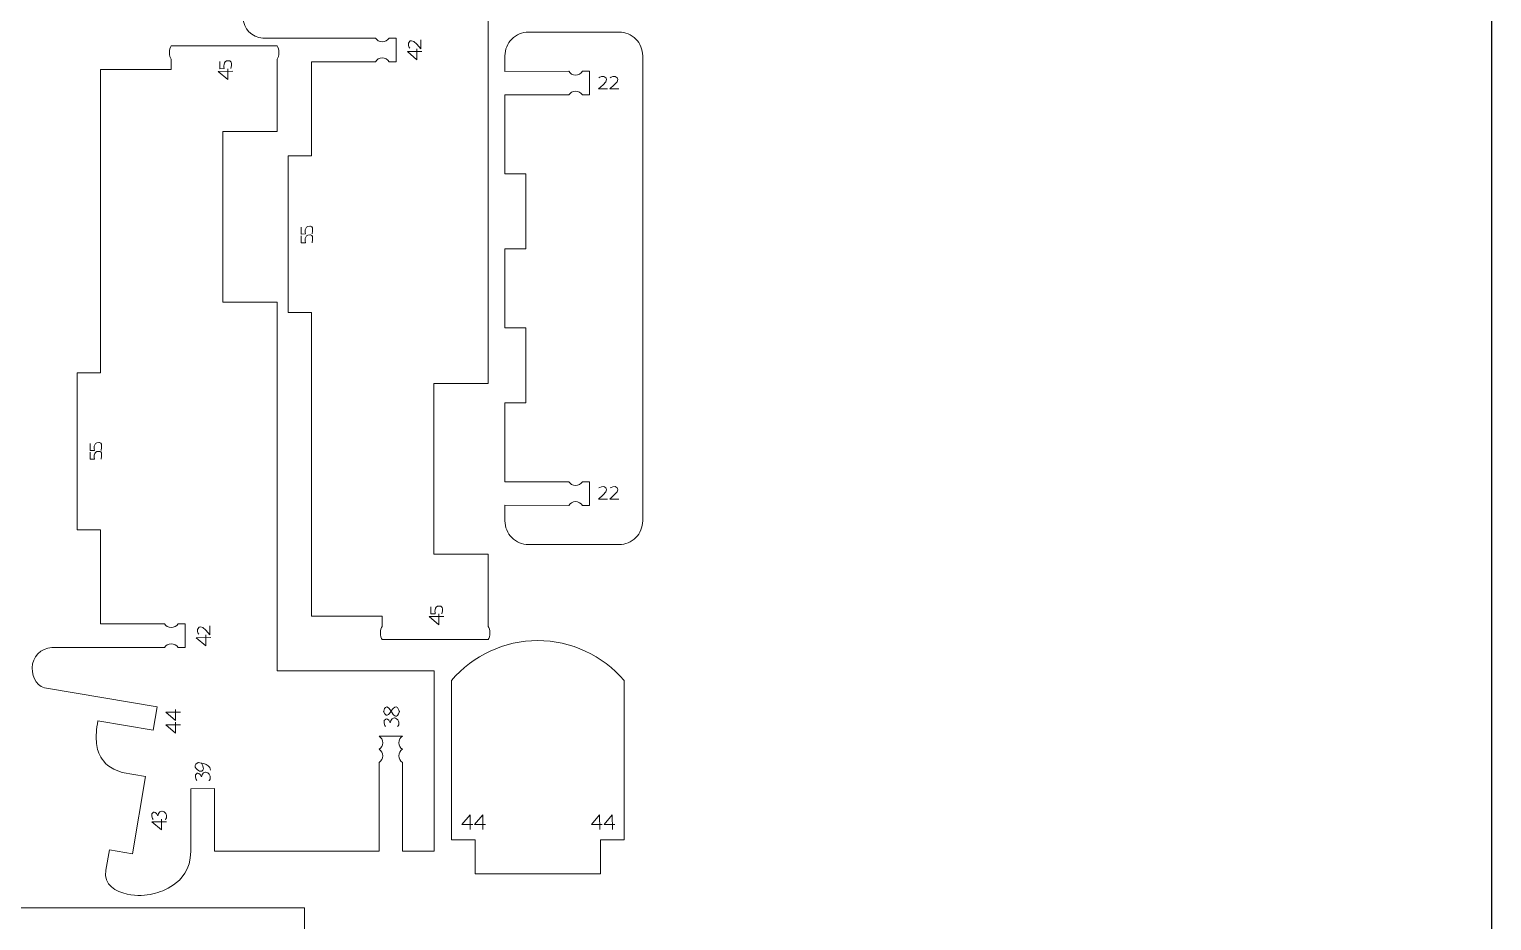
# Model space of a CAD drawing. Header units: centimetres. Extents: x -25 to 25, y -32.5 to 32.5.
# Drawn here: x 6.17 to 25, y -9.28 to 2.21 of the extents above; entities that cross this region are included whole.
import ezdxf

# ---------------------------------------------------------------- set-up
doc = ezdxf.new("R2010")
doc.units = ezdxf.units.CM
doc.header["$MEASUREMENT"] = 0
doc.layers.add('Capa 1', color=7, linetype='Continuous')

msp = doc.modelspace()

# ---------------------------------------------------------------- linework, layer by layer
at = {"layer": 'Capa 1', "color": 254}
msp.add_lwpolyline([(-25, -32.5), (25, -32.5), (25, 32.5), (-25, 32.5), (-25, -32.5)], close=True, dxfattribs=at)
at = {"layer": 'Capa 1', "color": 250, "lineweight": 9}
for points, knots in [([(10.62783, 2.09186), (10.62783, 2.09186), (9.1779, 2.09049), (9.1779, 2.09049), (9.1779, 2.09049), (9.03789, 2.09968), (8.92833, 2.21475), (8.92597, 2.35503), (8.92597, 2.35503), (8.9236, 2.49534), (8.9943, 2.6082), (9.13392, 2.62212), (9.13392, 2.62212), (9.13392, 2.62212), (10.53329, 2.85531), (10.53329, 2.85531), (10.53329, 2.85531), (10.53329, 2.85531), (10.48295, 3.15504), (10.48295, 3.15504), (10.48295, 3.15504), (10.48295, 3.15504), (9.77151, 3.03556), (9.77151, 3.03556), (9.77151, 3.03556), (9.77151, 3.03556), (9.76495, 3.07747), (9.76495, 3.07747), (9.76495, 3.07747), (9.76495, 3.07747), (9.75975, 3.11623), (9.75975, 3.11623), (9.75975, 3.11623), (9.75975, 3.11623), (9.75584, 3.15218), (9.75584, 3.15218), (9.75584, 3.15218), (9.75584, 3.15218), (9.75313, 3.18566), (9.75313, 3.18566), (9.75313, 3.18566), (9.75313, 3.18566), (9.75155, 3.21704), (9.75155, 3.21704), (9.75155, 3.21704), (9.75155, 3.21704), (9.751, 3.24663), (9.751, 3.24663), (9.751, 3.24663), (9.751, 3.24663), (9.75145, 3.27481), (9.75145, 3.27481), (9.75145, 3.27481), (9.75145, 3.27481), (9.75282, 3.30194), (9.75282, 3.30194), (9.75282, 3.30194), (9.75282, 3.30194), (9.75502, 3.32828), (9.75502, 3.32828), (9.75502, 3.32828), (9.75502, 3.32828), (9.75828, 3.35406), (9.75828, 3.35406), (9.75828, 3.35406), (9.75828, 3.35406), (9.76277, 3.37943), (9.76277, 3.37943), (9.76277, 3.37943), (9.76277, 3.37943), (9.7687, 3.40456), (9.7687, 3.40456), (9.7687, 3.40456), (9.7687, 3.40456), (9.77629, 3.42959), (9.77629, 3.42959), (9.77629, 3.42959), (9.77629, 3.42959), (9.78577, 3.45467), (9.78577, 3.45467), (9.78577, 3.45467), (9.78577, 3.45467), (9.79733, 3.47998), (9.79733, 3.47998), (9.79733, 3.47998), (9.79733, 3.47998), (9.81114, 3.50566), (9.81114, 3.50566), (9.81114, 3.50566), (9.81114, 3.50566), (9.8276, 3.53182), (9.8276, 3.53182), (9.8276, 3.53182), (9.8276, 3.53182), (9.8474, 3.55816), (9.8474, 3.55816), (9.8474, 3.55816), (9.8474, 3.55816), (9.87141, 3.58439), (9.87141, 3.58439), (9.87141, 3.58439), (9.87141, 3.58439), (9.90053, 3.61018), (9.90053, 3.61018), (9.90053, 3.61018), (9.90053, 3.61018), (9.93558, 3.63515), (9.93558, 3.63515), (9.93558, 3.63515), (9.93558, 3.63515), (9.97744, 3.65905), (9.97744, 3.65905), (9.97744, 3.65905), (9.97744, 3.65905), (10.02697, 3.68147), (10.02697, 3.68147), (10.02697, 3.68147), (10.02697, 3.68147), (10.08503, 3.70214), (10.08503, 3.70214), (10.08503, 3.70214), (10.08503, 3.70214), (10.3839, 3.75193), (10.3839, 3.75193), (10.3839, 3.75193), (10.3839, 3.75193), (10.21654, 4.74834), (10.21654, 4.74834), (10.21654, 4.74834), (10.21654, 4.74834), (9.91901, 4.69837), (9.91901, 4.69837), (9.91901, 4.69837), (9.91901, 4.69837), (9.87558, 4.95897), (9.87558, 4.95897), (9.87558, 4.95897), (9.87558, 4.95897), (9.87085, 5.02777), (9.87085, 5.02777), (9.87085, 5.02777), (9.87085, 5.02777), (9.88283, 5.08633), (9.88283, 5.08633), (9.88283, 5.08633), (9.88283, 5.08633), (9.90867, 5.13546), (9.90867, 5.13546), (9.90867, 5.13546), (9.90867, 5.13546), (9.94556, 5.17601), (9.94556, 5.17601), (9.94556, 5.17601), (9.94556, 5.17601), (9.99065, 5.20878), (9.99065, 5.20878), (9.99065, 5.20878), (9.99065, 5.20878), (10.0411, 5.2346), (10.0411, 5.2346), (10.0411, 5.2346), (10.0411, 5.2346), (10.09406, 5.25432), (10.09406, 5.25432), (10.09406, 5.25432), (10.09406, 5.25432), (10.14666, 5.26873), (10.14666, 5.26873), (10.14666, 5.26873), (10.14666, 5.26873), (10.19664, 5.27861), (10.19664, 5.27861), (10.19664, 5.27861), (10.19664, 5.27861), (10.24364, 5.28454), (10.24364, 5.28454), (10.24364, 5.28454), (10.24364, 5.28454), (10.28799, 5.28698), (10.28799, 5.28698), (10.28799, 5.28698), (10.28799, 5.28698), (10.32988, 5.28646), (10.32988, 5.28646), (10.32988, 5.28646), (10.32988, 5.28646), (10.36958, 5.28347), (10.36958, 5.28347), (10.36958, 5.28347), (10.36958, 5.28347), (10.40735, 5.27848), (10.40735, 5.27848), (10.40735, 5.27848), (10.40735, 5.27848), (10.44343, 5.27202), (10.44343, 5.27202), (10.44343, 5.27202), (10.44343, 5.27202), (10.47804, 5.26456), (10.47804, 5.26456), (10.47804, 5.26456), (10.47804, 5.26456), (10.51147, 5.25647), (10.51147, 5.25647), (10.51147, 5.25647), (10.51147, 5.25647), (10.54408, 5.24744), (10.54408, 5.24744), (10.54408, 5.24744), (10.54408, 5.24744), (10.5763, 5.23704), (10.5763, 5.23704), (10.5763, 5.23704), (10.5763, 5.23704), (10.6085, 5.22483), (10.6085, 5.22483), (10.6085, 5.22483), (10.6085, 5.22483), (10.64106, 5.21033), (10.64106, 5.21033), (10.64106, 5.21033), (10.64106, 5.21033), (10.67444, 5.19313), (10.67444, 5.19313), (10.67444, 5.19313), (10.67444, 5.19313), (10.70899, 5.17278), (10.70899, 5.17278), (10.70899, 5.17278), (10.70899, 5.17278), (10.7451, 5.1488), (10.7451, 5.1488), (10.7451, 5.1488), (10.7451, 5.1488), (10.78289, 5.12068), (10.78289, 5.12068), (10.78289, 5.12068), (10.78289, 5.12068), (10.82102, 5.08738), (10.82102, 5.08738), (10.82102, 5.08738), (10.82102, 5.08738), (10.85797, 5.04778), (10.85797, 5.04778), (10.85797, 5.04778), (10.85797, 5.04778), (10.89208, 5.0008), (10.89208, 5.0008), (10.89208, 5.0008), (10.89208, 5.0008), (10.92178, 4.94529), (10.92178, 4.94529), (10.92178, 4.94529), (10.92178, 4.94529), (10.94549, 4.88014), (10.94549, 4.88014), (10.94549, 4.88014), (10.94549, 4.88014), (10.96156, 4.80422), (10.96156, 4.80422), (10.96156, 4.80422), (10.96156, 4.80422), (10.96847, 4.71643), (10.96847, 4.71643), (10.96847, 4.71643), (10.96847, 4.71643), (10.96847, 3.91106), (10.96847, 3.91106), (10.96847, 3.91106), (10.96847, 3.91106), (11.27275, 3.91106), (11.27275, 3.91106), (11.27275, 3.91106), (11.27275, 3.91106), (11.27146, 4.71643), (11.27146, 4.71643), (11.27146, 4.71643), (11.27146, 4.71643), (13.39243, 4.71643), (13.39243, 4.71643), (13.39243, 4.71643), (13.39243, 4.71643), (13.39243, 3.5719), (13.39243, 3.5719)], [0, 0, 0, 0, 0.01388889, 0.01388889, 0.01388889, 0.01388889, 0.02777778, 0.02777778, 0.02777778, 0.02777778, 0.04166667, 0.04166667, 0.04166667, 0.04166667, 0.05555556, 0.05555556, 0.05555556, 0.05555556, 0.06944444, 0.06944444, 0.06944444, 0.06944444, 0.08333333, 0.08333333, 0.08333333, 0.08333333, 0.09722222, 0.09722222, 0.09722222, 0.09722222, 0.11111111, 0.11111111, 0.11111111, 0.11111111, 0.125, 0.125, 0.125, 0.125, 0.13888889, 0.13888889, 0.13888889, 0.13888889, 0.15277778, 0.15277778, 0.15277778, 0.15277778, 0.16666667, 0.16666667, 0.16666667, 0.16666667, 0.18055556, 0.18055556, 0.18055556, 0.18055556, 0.19444444, 0.19444444, 0.19444444, 0.19444444, 0.20833333, 0.20833333, 0.20833333, 0.20833333, 0.22222222, 0.22222222, 0.22222222, 0.22222222, 0.23611111, 0.23611111, 0.23611111, 0.23611111, 0.25, 0.25, 0.25, 0.25, 0.26388889, 0.26388889, 0.26388889, 0.26388889, 0.27777778, 0.27777778, 0.27777778, 0.27777778, 0.29166667, 0.29166667, 0.29166667, 0.29166667, 0.30555556, 0.30555556, 0.30555556, 0.30555556, 0.31944444, 0.31944444, 0.31944444, 0.31944444, 0.33333333, 0.33333333, 0.33333333, 0.33333333, 0.34722222, 0.34722222, 0.34722222, 0.34722222, 0.36111111, 0.36111111, 0.36111111, 0.36111111, 0.375, 0.375, 0.375, 0.375, 0.38888889, 0.38888889, 0.38888889, 0.38888889, 0.40277778, 0.40277778, 0.40277778, 0.40277778, 0.41666667, 0.41666667, 0.41666667, 0.41666667, 0.43055556, 0.43055556, 0.43055556, 0.43055556, 0.44444444, 0.44444444, 0.44444444, 0.44444444, 0.45833333, 0.45833333, 0.45833333, 0.45833333, 0.47222222, 0.47222222, 0.47222222, 0.47222222, 0.48611111, 0.48611111, 0.48611111, 0.48611111, 0.5, 0.5, 0.5, 0.5, 0.51388889, 0.51388889, 0.51388889, 0.51388889, 0.52777778, 0.52777778, 0.52777778, 0.52777778, 0.54166667, 0.54166667, 0.54166667, 0.54166667, 0.55555556, 0.55555556, 0.55555556, 0.55555556, 0.56944444, 0.56944444, 0.56944444, 0.56944444, 0.58333333, 0.58333333, 0.58333333, 0.58333333, 0.59722222, 0.59722222, 0.59722222, 0.59722222, 0.61111111, 0.61111111, 0.61111111, 0.61111111, 0.625, 0.625, 0.625, 0.625, 0.63888889, 0.63888889, 0.63888889, 0.63888889, 0.65277778, 0.65277778, 0.65277778, 0.65277778, 0.66666667, 0.66666667, 0.66666667, 0.66666667, 0.68055556, 0.68055556, 0.68055556, 0.68055556, 0.69444444, 0.69444444, 0.69444444, 0.69444444, 0.70833333, 0.70833333, 0.70833333, 0.70833333, 0.72222222, 0.72222222, 0.72222222, 0.72222222, 0.73611111, 0.73611111, 0.73611111, 0.73611111, 0.75, 0.75, 0.75, 0.75, 0.76388889, 0.76388889, 0.76388889, 0.76388889, 0.77777778, 0.77777778, 0.77777778, 0.77777778, 0.79166667, 0.79166667, 0.79166667, 0.79166667, 0.80555556, 0.80555556, 0.80555556, 0.80555556, 0.81944444, 0.81944444, 0.81944444, 0.81944444, 0.83333333, 0.83333333, 0.83333333, 0.83333333, 0.84722222, 0.84722222, 0.84722222, 0.84722222, 0.86111111, 0.86111111, 0.86111111, 0.86111111, 0.875, 0.875, 0.875, 0.875, 0.88888889, 0.88888889, 0.88888889, 0.88888889, 0.90277778, 0.90277778, 0.90277778, 0.90277778, 0.91666667, 0.91666667, 0.91666667, 0.91666667, 0.93055556, 0.93055556, 0.93055556, 0.93055556, 0.94444444, 0.94444444, 0.94444444, 0.94444444, 0.95833333, 0.95833333, 0.95833333, 0.95833333, 0.97222222, 0.97222222, 0.97222222, 0.97222222, 1, 1, 1, 1]), ([(13.69244, 3.57206), (13.69244, 3.57206), (13.69541, 4.71643), (13.69541, 4.71643), (13.69541, 4.71643), (13.69541, 4.71643), (14.0994, 4.71643), (14.0994, 4.71643), (14.0994, 4.71643), (14.0994, 4.71643), (14.0994, 2.39347), (14.0994, 2.39347), (14.0994, 2.39347), (14.0994, 2.39347), (12.07945, 2.39347), (12.07945, 2.39347), (12.07945, 2.39347), (12.07945, 2.39347), (12.07945, -2.3565), (12.07945, -2.3565), (12.07945, -2.3565), (12.07945, -2.3565), (11.37945, -2.3565), (11.37945, -2.3565), (11.37945, -2.3565), (11.37945, -2.3565), (11.37945, -4.5565), (11.37945, -4.5565), (11.37945, -4.5565), (11.37945, -4.5565), (12.07945, -4.5565), (12.07945, -4.5565), (12.07945, -4.5565), (12.07945, -4.5565), (12.07945, -5.48637), (12.07945, -5.48637)], [0, 0, 0, 0, 0.1, 0.1, 0.1, 0.1, 0.2, 0.2, 0.2, 0.2, 0.3, 0.3, 0.3, 0.3, 0.4, 0.4, 0.4, 0.4, 0.5, 0.5, 0.5, 0.5, 0.6, 0.6, 0.6, 0.6, 0.7, 0.7, 0.7, 0.7, 0.8, 0.8, 0.8, 0.8, 1, 1, 1, 1]), ([(10.80408, 2.09186), (10.78547, 2.06287), (10.75295, 2.04366), (10.71595, 2.04366), (10.71595, 2.04366), (10.67895, 2.04366), (10.64643, 2.06287), (10.62783, 2.09186)], [0, 0, 0, 0, 0.33333333, 0.33333333, 0.33333333, 0.33333333, 1, 1, 1, 1]), ([(10.80409, 2.09186), (10.80409, 2.09186), (10.89661, 2.09197), (10.89661, 2.09197), (10.89661, 2.09197), (10.89661, 2.09197), (10.89661, 1.7875), (10.89661, 1.7875), (10.89661, 1.7875), (10.89661, 1.7875), (10.80407, 1.7875), (10.80407, 1.7875)], [0, 0, 0, 0, 0.25, 0.25, 0.25, 0.25, 0.5, 0.5, 0.5, 0.5, 1, 1, 1, 1]), ([(13.11691, -3.92796), (13.11691, -3.92796), (12.29505, -3.9266), (12.29505, -3.9266), (12.29505, -3.9266), (12.29505, -3.9266), (12.29505, -4.12859), (12.29505, -4.12859), (12.29505, -4.12859), (12.2951, -4.209), (12.32714, -4.28615), (12.38399, -4.34292), (12.38399, -4.34292), (12.44082, -4.3997), (12.51763, -4.43163), (12.59804, -4.43158), (12.59804, -4.43158), (12.59804, -4.43158), (13.76582, -4.43158), (13.76582, -4.43158), (13.76582, -4.43158), (13.84623, -4.43155), (13.92335, -4.39954), (13.98016, -4.34266), (13.98016, -4.34266), (14.03696, -4.28578), (14.06886, -4.209), (14.06881, -4.12859), (14.06881, -4.12859), (14.06881, -4.12859), (14.06881, 1.86521), (14.06881, 1.86521), (14.06881, 1.86521), (14.06876, 1.94561), (14.03672, 2.02274), (13.97987, 2.07954), (13.97987, 2.07954), (13.92301, 2.13631), (13.84623, 2.16825), (13.76582, 2.16819), (13.76582, 2.16819), (13.76582, 2.16819), (12.59804, 2.16819), (12.59804, 2.16819), (12.59804, 2.16819), (12.51763, 2.16814), (12.4405, 2.1361), (12.38373, 2.07928), (12.38373, 2.07928), (12.32696, 2.0224), (12.295, 1.94561), (12.29505, 1.86521), (12.29505, 1.86521), (12.29505, 1.86521), (12.29505, 1.66321), (12.29505, 1.66321), (12.29505, 1.66321), (12.29505, 1.66321), (13.11691, 1.66395), (13.11691, 1.66395)], [0, 0, 0, 0, 0.0625, 0.0625, 0.0625, 0.0625, 0.125, 0.125, 0.125, 0.125, 0.1875, 0.1875, 0.1875, 0.1875, 0.25, 0.25, 0.25, 0.25, 0.3125, 0.3125, 0.3125, 0.3125, 0.375, 0.375, 0.375, 0.375, 0.4375, 0.4375, 0.4375, 0.4375, 0.5, 0.5, 0.5, 0.5, 0.5625, 0.5625, 0.5625, 0.5625, 0.625, 0.625, 0.625, 0.625, 0.6875, 0.6875, 0.6875, 0.6875, 0.75, 0.75, 0.75, 0.75, 0.8125, 0.8125, 0.8125, 0.8125, 0.875, 0.875, 0.875, 0.875, 1, 1, 1, 1]), ([(7.99937, 1.81999), (7.98538, 1.83795), (7.97611, 1.86934), (7.97611, 1.90506), (7.97611, 1.90506), (7.97611, 1.94077), (7.98538, 1.97216), (7.99937, 1.99012)], [0, 0, 0, 0, 0.33333333, 0.33333333, 0.33333333, 0.33333333, 1, 1, 1, 1]), ([(9.36287, 1.81999), (9.37686, 1.83795), (9.38613, 1.86934), (9.38613, 1.90506), (9.38613, 1.90506), (9.38613, 1.94077), (9.37686, 1.97216), (9.36287, 1.99012)], [0, 0, 0, 0, 0.33333333, 0.33333333, 0.33333333, 0.33333333, 1, 1, 1, 1]), ([(7.99937, 1.81999), (7.99937, 1.81999), (7.99937, 1.68714), (7.99937, 1.68714), (7.99937, 1.68714), (7.99937, 1.68714), (7.09041, 1.68714), (7.09041, 1.68714), (7.09041, 1.68714), (7.09041, 1.68714), (7.09041, -2.22188), (7.09041, -2.22188), (7.09041, -2.22188), (7.09041, -2.22188), (6.7874, -2.22188), (6.7874, -2.22188), (6.7874, -2.22188), (6.7874, -2.22188), (6.7874, -4.24182), (6.7874, -4.24182), (6.7874, -4.24182), (6.7874, -4.24182), (7.09041, -4.24182), (7.09041, -4.24182), (7.09041, -4.24182), (7.09041, -4.24182), (7.09041, -5.45388), (7.09041, -5.45388), (7.09041, -5.45388), (7.09041, -5.45388), (7.91125, -5.45388), (7.91125, -5.45388)], [0, 0, 0, 0, 0.11111111, 0.11111111, 0.11111111, 0.11111111, 0.22222222, 0.22222222, 0.22222222, 0.22222222, 0.33333333, 0.33333333, 0.33333333, 0.33333333, 0.44444444, 0.44444444, 0.44444444, 0.44444444, 0.55555556, 0.55555556, 0.55555556, 0.55555556, 0.66666667, 0.66666667, 0.66666667, 0.66666667, 0.77777778, 0.77777778, 0.77777778, 0.77777778, 1, 1, 1, 1]), ([(10.97586, -7.23844), (10.97586, -7.23844), (10.97883, -8.38281), (10.97883, -8.38281), (10.97883, -8.38281), (10.97883, -8.38281), (11.38282, -8.38281), (11.38282, -8.38281), (11.38282, -8.38281), (11.38282, -8.38281), (11.38282, -6.05985), (11.38282, -6.05985), (11.38282, -6.05985), (11.38282, -6.05985), (9.36287, -6.05985), (9.36287, -6.05985), (9.36287, -6.05985), (9.36287, -6.05985), (9.36287, -1.30988), (9.36287, -1.30988), (9.36287, -1.30988), (9.36287, -1.30988), (8.66287, -1.30988), (8.66287, -1.30988), (8.66287, -1.30988), (8.66287, -1.30988), (8.66287, 0.89012), (8.66287, 0.89012), (8.66287, 0.89012), (8.66287, 0.89012), (9.36287, 0.89012), (9.36287, 0.89012), (9.36287, 0.89012), (9.36287, 0.89012), (9.36287, 1.81999), (9.36287, 1.81999)], [0, 0, 0, 0, 0.1, 0.1, 0.1, 0.1, 0.2, 0.2, 0.2, 0.2, 0.3, 0.3, 0.3, 0.3, 0.4, 0.4, 0.4, 0.4, 0.5, 0.5, 0.5, 0.5, 0.6, 0.6, 0.6, 0.6, 0.7, 0.7, 0.7, 0.7, 0.8, 0.8, 0.8, 0.8, 1, 1, 1, 1]), ([(10.71595, -5.48637), (10.71595, -5.48637), (10.71595, -5.35352), (10.71595, -5.35352), (10.71595, -5.35352), (10.71595, -5.35352), (9.80699, -5.35352), (9.80699, -5.35352), (9.80699, -5.35352), (9.80699, -5.35352), (9.80699, -1.4445), (9.80699, -1.4445), (9.80699, -1.4445), (9.80699, -1.4445), (9.50398, -1.4445), (9.50398, -1.4445), (9.50398, -1.4445), (9.50398, -1.4445), (9.50398, 0.57544), (9.50398, 0.57544), (9.50398, 0.57544), (9.50398, 0.57544), (9.80699, 0.57544), (9.80699, 0.57544), (9.80699, 0.57544), (9.80699, 0.57544), (9.80699, 1.7875), (9.80699, 1.7875), (9.80699, 1.7875), (9.80699, 1.7875), (10.62783, 1.7875), (10.62783, 1.7875)], [0, 0, 0, 0, 0.11111111, 0.11111111, 0.11111111, 0.11111111, 0.22222222, 0.22222222, 0.22222222, 0.22222222, 0.33333333, 0.33333333, 0.33333333, 0.33333333, 0.44444444, 0.44444444, 0.44444444, 0.44444444, 0.55555556, 0.55555556, 0.55555556, 0.55555556, 0.66666667, 0.66666667, 0.66666667, 0.66666667, 0.77777778, 0.77777778, 0.77777778, 0.77777778, 1, 1, 1, 1]), ([(10.80408, 1.7875), (10.78547, 1.81649), (10.75295, 1.8357), (10.71595, 1.8357), (10.71595, 1.8357), (10.67895, 1.8357), (10.64643, 1.81649), (10.62783, 1.7875)], [0, 0, 0, 0, 0.33333333, 0.33333333, 0.33333333, 0.33333333, 1, 1, 1, 1]), ([(13.29317, 1.66395), (13.27456, 1.63496), (13.24204, 1.61575), (13.20504, 1.61575), (13.20504, 1.61575), (13.16804, 1.61575), (13.13552, 1.63496), (13.11692, 1.66395)], [0, 0, 0, 0, 0.33333333, 0.33333333, 0.33333333, 0.33333333, 1, 1, 1, 1]), ([(13.29318, 1.35959), (13.29318, 1.35959), (13.3857, 1.35948), (13.3857, 1.35948), (13.3857, 1.35948), (13.3857, 1.35948), (13.3857, 1.66395), (13.3857, 1.66395), (13.3857, 1.66395), (13.3857, 1.66395), (13.29316, 1.66395), (13.29316, 1.66395)], [0, 0, 0, 0, 0.25, 0.25, 0.25, 0.25, 0.5, 0.5, 0.5, 0.5, 1, 1, 1, 1]), ([(13.11691, 1.3596), (13.11691, 1.3596), (12.29505, 1.36023), (12.29505, 1.36023), (12.29505, 1.36023), (12.29505, 1.36023), (12.29505, 0.34522), (12.29505, 0.34522), (12.29505, 0.34522), (12.29505, 0.34522), (12.5644, 0.34522), (12.5644, 0.34522), (12.5644, 0.34522), (12.5644, 0.34522), (12.5644, -0.62424), (12.5644, -0.62424), (12.5644, -0.62424), (12.5644, -0.62424), (12.29505, -0.62424), (12.29505, -0.62424), (12.29505, -0.62424), (12.29505, -0.62424), (12.29505, -1.63922), (12.29505, -1.63922), (12.29505, -1.63922), (12.29505, -1.63922), (12.5644, -1.63922), (12.5644, -1.63922), (12.5644, -1.63922), (12.5644, -1.63922), (12.5644, -2.60863), (12.5644, -2.60863), (12.5644, -2.60863), (12.5644, -2.60863), (12.29505, -2.60863), (12.29505, -2.60863), (12.29505, -2.60863), (12.29505, -2.60863), (12.29505, -3.62361), (12.29505, -3.62361), (12.29505, -3.62361), (12.29505, -3.62361), (13.11691, -3.62361), (13.11691, -3.62361)], [0, 0, 0, 0, 0.08333333, 0.08333333, 0.08333333, 0.08333333, 0.16666667, 0.16666667, 0.16666667, 0.16666667, 0.25, 0.25, 0.25, 0.25, 0.33333333, 0.33333333, 0.33333333, 0.33333333, 0.41666667, 0.41666667, 0.41666667, 0.41666667, 0.5, 0.5, 0.5, 0.5, 0.58333333, 0.58333333, 0.58333333, 0.58333333, 0.66666667, 0.66666667, 0.66666667, 0.66666667, 0.75, 0.75, 0.75, 0.75, 0.83333333, 0.83333333, 0.83333333, 0.83333333, 1, 1, 1, 1]), ([(13.29317, 1.35959), (13.27456, 1.38858), (13.24204, 1.40779), (13.20504, 1.40779), (13.20504, 1.40779), (13.16804, 1.40779), (13.13552, 1.38858), (13.11692, 1.35959)], [0, 0, 0, 0, 0.33333333, 0.33333333, 0.33333333, 0.33333333, 1, 1, 1, 1]), ([(13.29317, -3.62361), (13.27456, -3.6526), (13.24204, -3.67181), (13.20504, -3.67181), (13.20504, -3.67181), (13.16804, -3.67181), (13.13552, -3.6526), (13.11692, -3.62361)], [0, 0, 0, 0, 0.33333333, 0.33333333, 0.33333333, 0.33333333, 1, 1, 1, 1]), ([(13.29318, -3.92797), (13.29318, -3.92797), (13.3857, -3.92808), (13.3857, -3.92808), (13.3857, -3.92808), (13.3857, -3.92808), (13.3857, -3.62361), (13.3857, -3.62361), (13.3857, -3.62361), (13.3857, -3.62361), (13.29316, -3.62361), (13.29316, -3.62361)], [0, 0, 0, 0, 0.25, 0.25, 0.25, 0.25, 0.5, 0.5, 0.5, 0.5, 1, 1, 1, 1]), ([(13.29317, -3.92797), (13.27456, -3.89898), (13.24204, -3.87977), (13.20504, -3.87977), (13.20504, -3.87977), (13.16804, -3.87977), (13.13552, -3.89898), (13.11692, -3.92797)], [0, 0, 0, 0, 0.33333333, 0.33333333, 0.33333333, 0.33333333, 1, 1, 1, 1]), ([(8.0875, -5.45388), (8.06889, -5.48287), (8.03637, -5.50208), (7.99937, -5.50208), (7.99937, -5.50208), (7.96237, -5.50208), (7.92985, -5.48287), (7.91125, -5.45388)], [0, 0, 0, 0, 0.33333333, 0.33333333, 0.33333333, 0.33333333, 1, 1, 1, 1]), ([(8.08751, -5.75824), (8.08751, -5.75824), (8.18003, -5.75835), (8.18003, -5.75835), (8.18003, -5.75835), (8.18003, -5.75835), (8.18003, -5.45388), (8.18003, -5.45388), (8.18003, -5.45388), (8.18003, -5.45388), (8.08749, -5.45388), (8.08749, -5.45388)], [0, 0, 0, 0, 0.25, 0.25, 0.25, 0.25, 0.5, 0.5, 0.5, 0.5, 1, 1, 1, 1]), ([(10.71595, -5.48637), (10.70196, -5.50433), (10.69269, -5.53572), (10.69269, -5.57144), (10.69269, -5.57144), (10.69269, -5.60715), (10.70196, -5.63854), (10.71595, -5.6565)], [0, 0, 0, 0, 0.33333333, 0.33333333, 0.33333333, 0.33333333, 1, 1, 1, 1]), ([(12.07945, -5.48637), (12.09344, -5.50433), (12.10271, -5.53572), (12.10271, -5.57144), (12.10271, -5.57144), (12.10271, -5.60715), (12.09344, -5.63854), (12.07945, -5.6565)], [0, 0, 0, 0, 0.33333333, 0.33333333, 0.33333333, 0.33333333, 1, 1, 1, 1]), ([(7.91125, -5.75824), (7.91125, -5.75824), (6.46132, -5.75687), (6.46132, -5.75687), (6.46132, -5.75687), (6.32131, -5.76606), (6.21175, -5.88113), (6.20939, -6.02141), (6.20939, -6.02141), (6.20702, -6.16172), (6.27772, -6.27458), (6.41734, -6.2885), (6.41734, -6.2885), (6.41734, -6.2885), (7.81671, -6.52169), (7.81671, -6.52169), (7.81671, -6.52169), (7.81671, -6.52169), (7.76637, -6.82142), (7.76637, -6.82142), (7.76637, -6.82142), (7.76637, -6.82142), (7.05493, -6.70194), (7.05493, -6.70194), (7.05493, -6.70194), (7.05493, -6.70194), (7.04837, -6.74385), (7.04837, -6.74385), (7.04837, -6.74385), (7.04837, -6.74385), (7.04317, -6.78261), (7.04317, -6.78261), (7.04317, -6.78261), (7.04317, -6.78261), (7.03926, -6.81856), (7.03926, -6.81856), (7.03926, -6.81856), (7.03926, -6.81856), (7.03655, -6.85204), (7.03655, -6.85204), (7.03655, -6.85204), (7.03655, -6.85204), (7.03497, -6.88342), (7.03497, -6.88342), (7.03497, -6.88342), (7.03497, -6.88342), (7.03442, -6.91301), (7.03442, -6.91301), (7.03442, -6.91301), (7.03442, -6.91301), (7.03487, -6.94119), (7.03487, -6.94119), (7.03487, -6.94119), (7.03487, -6.94119), (7.03624, -6.96832), (7.03624, -6.96832), (7.03624, -6.96832), (7.03624, -6.96832), (7.03844, -6.99466), (7.03844, -6.99466), (7.03844, -6.99466), (7.03844, -6.99466), (7.0417, -7.02044), (7.0417, -7.02044), (7.0417, -7.02044), (7.0417, -7.02044), (7.04619, -7.04581), (7.04619, -7.04581), (7.04619, -7.04581), (7.04619, -7.04581), (7.05212, -7.07094), (7.05212, -7.07094), (7.05212, -7.07094), (7.05212, -7.07094), (7.05971, -7.09597), (7.05971, -7.09597), (7.05971, -7.09597), (7.05971, -7.09597), (7.06919, -7.12105), (7.06919, -7.12105), (7.06919, -7.12105), (7.06919, -7.12105), (7.08075, -7.14636), (7.08075, -7.14636), (7.08075, -7.14636), (7.08075, -7.14636), (7.09456, -7.17204), (7.09456, -7.17204), (7.09456, -7.17204), (7.09456, -7.17204), (7.11102, -7.1982), (7.11102, -7.1982), (7.11102, -7.1982), (7.11102, -7.1982), (7.13082, -7.22454), (7.13082, -7.22454), (7.13082, -7.22454), (7.13082, -7.22454), (7.15483, -7.25077), (7.15483, -7.25077), (7.15483, -7.25077), (7.15483, -7.25077), (7.18395, -7.27656), (7.18395, -7.27656), (7.18395, -7.27656), (7.18395, -7.27656), (7.219, -7.30153), (7.219, -7.30153), (7.219, -7.30153), (7.219, -7.30153), (7.26086, -7.32543), (7.26086, -7.32543), (7.26086, -7.32543), (7.26086, -7.32543), (7.31039, -7.34785), (7.31039, -7.34785), (7.31039, -7.34785), (7.31039, -7.34785), (7.36845, -7.36852), (7.36845, -7.36852), (7.36845, -7.36852), (7.36845, -7.36852), (7.66732, -7.41831), (7.66732, -7.41831), (7.66732, -7.41831), (7.66732, -7.41831), (7.49996, -8.41472), (7.49996, -8.41472), (7.49996, -8.41472), (7.49996, -8.41472), (7.20243, -8.36475), (7.20243, -8.36475), (7.20243, -8.36475), (7.20243, -8.36475), (7.159, -8.62535), (7.159, -8.62535), (7.159, -8.62535), (7.159, -8.62535), (7.15427, -8.69415), (7.15427, -8.69415), (7.15427, -8.69415), (7.15427, -8.69415), (7.16625, -8.75271), (7.16625, -8.75271), (7.16625, -8.75271), (7.16625, -8.75271), (7.19209, -8.80184), (7.19209, -8.80184), (7.19209, -8.80184), (7.19209, -8.80184), (7.22898, -8.84239), (7.22898, -8.84239), (7.22898, -8.84239), (7.22898, -8.84239), (7.27407, -8.87516), (7.27407, -8.87516), (7.27407, -8.87516), (7.27407, -8.87516), (7.32452, -8.90098), (7.32452, -8.90098), (7.32452, -8.90098), (7.32452, -8.90098), (7.37748, -8.9207), (7.37748, -8.9207), (7.37748, -8.9207), (7.37748, -8.9207), (7.43008, -8.93511), (7.43008, -8.93511), (7.43008, -8.93511), (7.43008, -8.93511), (7.48006, -8.94499), (7.48006, -8.94499), (7.48006, -8.94499), (7.48006, -8.94499), (7.52706, -8.95092), (7.52706, -8.95092), (7.52706, -8.95092), (7.52706, -8.95092), (7.57141, -8.95336), (7.57141, -8.95336), (7.57141, -8.95336), (7.57141, -8.95336), (7.6133, -8.95284), (7.6133, -8.95284), (7.6133, -8.95284), (7.6133, -8.95284), (7.653, -8.94985), (7.653, -8.94985), (7.653, -8.94985), (7.653, -8.94985), (7.69077, -8.94486), (7.69077, -8.94486), (7.69077, -8.94486), (7.69077, -8.94486), (7.72685, -8.9384), (7.72685, -8.9384), (7.72685, -8.9384), (7.72685, -8.9384), (7.76146, -8.93094), (7.76146, -8.93094), (7.76146, -8.93094), (7.76146, -8.93094), (7.79489, -8.92285), (7.79489, -8.92285), (7.79489, -8.92285), (7.79489, -8.92285), (7.8275, -8.91382), (7.8275, -8.91382), (7.8275, -8.91382), (7.8275, -8.91382), (7.85972, -8.90342), (7.85972, -8.90342), (7.85972, -8.90342), (7.85972, -8.90342), (7.89192, -8.89121), (7.89192, -8.89121), (7.89192, -8.89121), (7.89192, -8.89121), (7.92448, -8.87671), (7.92448, -8.87671), (7.92448, -8.87671), (7.92448, -8.87671), (7.95786, -8.85951), (7.95786, -8.85951), (7.95786, -8.85951), (7.95786, -8.85951), (7.99241, -8.83916), (7.99241, -8.83916), (7.99241, -8.83916), (7.99241, -8.83916), (8.02852, -8.81518), (8.02852, -8.81518), (8.02852, -8.81518), (8.02852, -8.81518), (8.06631, -8.78706), (8.06631, -8.78706), (8.06631, -8.78706), (8.06631, -8.78706), (8.10444, -8.75376), (8.10444, -8.75376), (8.10444, -8.75376), (8.10444, -8.75376), (8.14139, -8.71416), (8.14139, -8.71416), (8.14139, -8.71416), (8.14139, -8.71416), (8.1755, -8.66718), (8.1755, -8.66718), (8.1755, -8.66718), (8.1755, -8.66718), (8.2052, -8.61167), (8.2052, -8.61167), (8.2052, -8.61167), (8.2052, -8.61167), (8.22891, -8.54652), (8.22891, -8.54652), (8.22891, -8.54652), (8.22891, -8.54652), (8.24498, -8.4706), (8.24498, -8.4706), (8.24498, -8.4706), (8.24498, -8.4706), (8.25189, -8.38281), (8.25189, -8.38281), (8.25189, -8.38281), (8.25189, -8.38281), (8.25189, -7.5771), (8.25189, -7.5771), (8.25189, -7.5771), (8.25189, -7.5771), (8.55625, -7.57695), (8.55625, -7.57695)], [0, 0, 0, 0, 0.01449275, 0.01449275, 0.01449275, 0.01449275, 0.02898551, 0.02898551, 0.02898551, 0.02898551, 0.04347826, 0.04347826, 0.04347826, 0.04347826, 0.05797101, 0.05797101, 0.05797101, 0.05797101, 0.07246377, 0.07246377, 0.07246377, 0.07246377, 0.08695652, 0.08695652, 0.08695652, 0.08695652, 0.10144928, 0.10144928, 0.10144928, 0.10144928, 0.11594203, 0.11594203, 0.11594203, 0.11594203, 0.13043478, 0.13043478, 0.13043478, 0.13043478, 0.14492754, 0.14492754, 0.14492754, 0.14492754, 0.15942029, 0.15942029, 0.15942029, 0.15942029, 0.17391304, 0.17391304, 0.17391304, 0.17391304, 0.1884058, 0.1884058, 0.1884058, 0.1884058, 0.20289855, 0.20289855, 0.20289855, 0.20289855, 0.2173913, 0.2173913, 0.2173913, 0.2173913, 0.23188406, 0.23188406, 0.23188406, 0.23188406, 0.24637681, 0.24637681, 0.24637681, 0.24637681, 0.26086957, 0.26086957, 0.26086957, 0.26086957, 0.27536232, 0.27536232, 0.27536232, 0.27536232, 0.28985507, 0.28985507, 0.28985507, 0.28985507, 0.30434783, 0.30434783, 0.30434783, 0.30434783, 0.31884058, 0.31884058, 0.31884058, 0.31884058, 0.33333333, 0.33333333, 0.33333333, 0.33333333, 0.34782609, 0.34782609, 0.34782609, 0.34782609, 0.36231884, 0.36231884, 0.36231884, 0.36231884, 0.37681159, 0.37681159, 0.37681159, 0.37681159, 0.39130435, 0.39130435, 0.39130435, 0.39130435, 0.4057971, 0.4057971, 0.4057971, 0.4057971, 0.42028986, 0.42028986, 0.42028986, 0.42028986, 0.43478261, 0.43478261, 0.43478261, 0.43478261, 0.44927536, 0.44927536, 0.44927536, 0.44927536, 0.46376812, 0.46376812, 0.46376812, 0.46376812, 0.47826087, 0.47826087, 0.47826087, 0.47826087, 0.49275362, 0.49275362, 0.49275362, 0.49275362, 0.50724638, 0.50724638, 0.50724638, 0.50724638, 0.52173913, 0.52173913, 0.52173913, 0.52173913, 0.53623188, 0.53623188, 0.53623188, 0.53623188, 0.55072464, 0.55072464, 0.55072464, 0.55072464, 0.56521739, 0.56521739, 0.56521739, 0.56521739, 0.57971014, 0.57971014, 0.57971014, 0.57971014, 0.5942029, 0.5942029, 0.5942029, 0.5942029, 0.60869565, 0.60869565, 0.60869565, 0.60869565, 0.62318841, 0.62318841, 0.62318841, 0.62318841, 0.63768116, 0.63768116, 0.63768116, 0.63768116, 0.65217391, 0.65217391, 0.65217391, 0.65217391, 0.66666667, 0.66666667, 0.66666667, 0.66666667, 0.68115942, 0.68115942, 0.68115942, 0.68115942, 0.69565217, 0.69565217, 0.69565217, 0.69565217, 0.71014493, 0.71014493, 0.71014493, 0.71014493, 0.72463768, 0.72463768, 0.72463768, 0.72463768, 0.73913043, 0.73913043, 0.73913043, 0.73913043, 0.75362319, 0.75362319, 0.75362319, 0.75362319, 0.76811594, 0.76811594, 0.76811594, 0.76811594, 0.7826087, 0.7826087, 0.7826087, 0.7826087, 0.79710145, 0.79710145, 0.79710145, 0.79710145, 0.8115942, 0.8115942, 0.8115942, 0.8115942, 0.82608696, 0.82608696, 0.82608696, 0.82608696, 0.84057971, 0.84057971, 0.84057971, 0.84057971, 0.85507246, 0.85507246, 0.85507246, 0.85507246, 0.86956522, 0.86956522, 0.86956522, 0.86956522, 0.88405797, 0.88405797, 0.88405797, 0.88405797, 0.89855072, 0.89855072, 0.89855072, 0.89855072, 0.91304348, 0.91304348, 0.91304348, 0.91304348, 0.92753623, 0.92753623, 0.92753623, 0.92753623, 0.94202899, 0.94202899, 0.94202899, 0.94202899, 0.95652174, 0.95652174, 0.95652174, 0.95652174, 0.97101449, 0.97101449, 0.97101449, 0.97101449, 1, 1, 1, 1]), ([(8.0875, -5.75824), (8.06889, -5.72925), (8.03637, -5.71004), (7.99937, -5.71004), (7.99937, -5.71004), (7.96237, -5.71004), (7.92985, -5.72925), (7.91125, -5.75824)], [0, 0, 0, 0, 0.33333333, 0.33333333, 0.33333333, 0.33333333, 1, 1, 1, 1]), ([(11.60782, -6.18517), (11.60782, -6.18517), (11.60782, -8.23505), (11.60782, -8.23505), (11.60782, -8.23505), (11.60782, -8.23505), (11.91081, -8.23505), (11.91081, -8.23505), (11.91081, -8.23505), (11.91081, -8.23505), (11.91081, -8.67622), (11.91081, -8.67622), (11.91081, -8.67622), (11.91081, -8.67622), (13.5268, -8.67622), (13.5268, -8.67622), (13.5268, -8.67622), (13.5268, -8.67622), (13.5268, -8.23505), (13.5268, -8.23505), (13.5268, -8.23505), (13.5268, -8.23505), (13.82978, -8.23505), (13.82978, -8.23505), (13.82978, -8.23505), (13.82978, -8.23505), (13.82978, -6.18517), (13.82978, -6.18517), (13.82978, -6.18517), (13.55295, -5.85805), (13.14603, -5.66955), (12.71751, -5.66992), (12.71751, -5.66992), (12.28898, -5.67032), (11.88407, -5.85755), (11.60782, -6.18517)], [0, 0, 0, 0, 0.1, 0.1, 0.1, 0.1, 0.2, 0.2, 0.2, 0.2, 0.3, 0.3, 0.3, 0.3, 0.4, 0.4, 0.4, 0.4, 0.5, 0.5, 0.5, 0.5, 0.6, 0.6, 0.6, 0.6, 0.7, 0.7, 0.7, 0.7, 0.8, 0.8, 0.8, 0.8, 1, 1, 1, 1]), ([(10.67585, -6.9014), (10.70355, -6.91918), (10.72191, -6.95026), (10.72191, -6.98562), (10.72191, -6.98562), (10.72191, -7.02098), (10.70355, -7.05206), (10.67585, -7.06984)], [0, 0, 0, 0, 0.33333333, 0.33333333, 0.33333333, 0.33333333, 1, 1, 1, 1]), ([(10.97586, -6.90156), (10.94816, -6.91934), (10.9298, -6.95042), (10.9298, -6.98578), (10.9298, -6.98578), (10.9298, -7.02114), (10.94816, -7.05222), (10.97586, -7.07)], [0, 0, 0, 0, 0.33333333, 0.33333333, 0.33333333, 0.33333333, 1, 1, 1, 1]), ([(10.67585, -7.06984), (10.70355, -7.08762), (10.72191, -7.1187), (10.72191, -7.15406), (10.72191, -7.15406), (10.72191, -7.18942), (10.70355, -7.2205), (10.67585, -7.23828)], [0, 0, 0, 0, 0.33333333, 0.33333333, 0.33333333, 0.33333333, 1, 1, 1, 1]), ([(10.97586, -7.07), (10.94816, -7.08778), (10.9298, -7.11886), (10.9298, -7.15422), (10.9298, -7.15422), (10.9298, -7.18958), (10.94816, -7.22066), (10.97586, -7.23844)], [0, 0, 0, 0, 0.33333333, 0.33333333, 0.33333333, 0.33333333, 1, 1, 1, 1]), ([(8.55625, -7.57695), (8.55625, -7.57695), (8.55488, -8.38281), (8.55488, -8.38281), (8.55488, -8.38281), (8.55488, -8.38281), (10.67585, -8.38281), (10.67585, -8.38281), (10.67585, -8.38281), (10.67585, -8.38281), (10.67585, -7.23828), (10.67585, -7.23828)], [0, 0, 0, 0, 0.25, 0.25, 0.25, 0.25, 0.5, 0.5, 0.5, 0.5, 1, 1, 1, 1]), ([(8.80787, -13.89886), (8.80787, -13.89886), (8.80786, -14.2859), (8.80786, -14.2859), (8.80786, -14.2859), (8.80786, -14.2859), (9.71685, -14.2859), (9.71685, -14.2859), (9.71685, -14.2859), (9.71685, -14.2859), (9.71685, -9.11158), (9.71685, -9.11158), (9.71685, -9.11158), (9.71685, -9.11158), (5.67691, -9.11158), (5.67691, -9.11158), (5.67691, -9.11158), (5.67691, -9.11158), (5.67691, -14.2859), (5.67691, -14.2859), (5.67691, -14.2859), (5.67691, -14.2859), (6.5859, -14.2859), (6.5859, -14.2859), (6.5859, -14.2859), (6.5859, -14.2859), (6.58888, -13.89902), (6.58888, -13.89902)], [0, 0, 0, 0, 0.125, 0.125, 0.125, 0.125, 0.25, 0.25, 0.25, 0.25, 0.375, 0.375, 0.375, 0.375, 0.5, 0.5, 0.5, 0.5, 0.625, 0.625, 0.625, 0.625, 0.75, 0.75, 0.75, 0.75, 1, 1, 1, 1])]:
    msp.add_open_spline(points, degree=3, knots=knots, dxfattribs=at)
at = {"layer": 'Capa 1', "color": 22, "lineweight": 5}
for points, knots in [([(11.06967, 1.96156), (11.06967, 1.96156), (11.02886, 2.02339), (11.06967, 2.05055), (11.06967, 2.05055), (11.06967, 2.05055), (11.10057, 2.08147), (11.15991, 2.01348)], [0, 0, 0, 0, 0.33333333, 0.33333333, 0.33333333, 0.33333333, 1, 1, 1, 1]), ([(11.16256, 1.953), (11.16256, 1.953), (11.16256, 1.81334), (11.16256, 1.81334), (11.16256, 1.81334), (11.16256, 1.81334), (11.03895, 1.91839), (11.03895, 1.91839), (11.03895, 1.91839), (11.03895, 1.91839), (11.22686, 1.9196), (11.22686, 1.9196)], [0, 0, 0, 0, 0.25, 0.25, 0.25, 0.25, 0.5, 0.5, 0.5, 0.5, 1, 1, 1, 1]), ([(11.15991, 2.01348), (11.15991, 2.01348), (11.21429, 1.9554), (11.21429, 1.9554), (11.21429, 1.9554), (11.21429, 1.9554), (11.21429, 2.07072), (11.21429, 2.07072)], [0, 0, 0, 0, 0.33333333, 0.33333333, 0.33333333, 0.33333333, 1, 1, 1, 1]), ([(8.72915, 1.69766), (8.72915, 1.69766), (8.72915, 1.558), (8.72915, 1.558), (8.72915, 1.558), (8.72915, 1.558), (8.60554, 1.66305), (8.60554, 1.66305), (8.60554, 1.66305), (8.60554, 1.66305), (8.79345, 1.66426), (8.79345, 1.66426)], [0, 0, 0, 0, 0.25, 0.25, 0.25, 0.25, 0.5, 0.5, 0.5, 0.5, 1, 1, 1, 1]), ([(8.62529, 1.78898), (8.62529, 1.78898), (8.62474, 1.69751), (8.62474, 1.69751), (8.62474, 1.69751), (8.62474, 1.69751), (8.68112, 1.7008), (8.68112, 1.7008)], [0, 0, 0, 0, 0.33333333, 0.33333333, 0.33333333, 0.33333333, 1, 1, 1, 1]), ([(8.68112, 1.7008), (8.68112, 1.7008), (8.65706, 1.80589), (8.73829, 1.79971), (8.73829, 1.79971), (8.73829, 1.79971), (8.79398, 1.81082), (8.76677, 1.7008)], [0, 0, 0, 0, 0.33333333, 0.33333333, 0.33333333, 0.33333333, 1, 1, 1, 1]), ([(13.50611, 1.58139), (13.50611, 1.58139), (13.56794, 1.6222), (13.5951, 1.58139), (13.5951, 1.58139), (13.5951, 1.58139), (13.62602, 1.55049), (13.55803, 1.49115)], [0, 0, 0, 0, 0.33333333, 0.33333333, 0.33333333, 0.33333333, 1, 1, 1, 1]), ([(13.65194, 1.58139), (13.65194, 1.58139), (13.71377, 1.6222), (13.74093, 1.58139), (13.74093, 1.58139), (13.74093, 1.58139), (13.77185, 1.55049), (13.70386, 1.49115)], [0, 0, 0, 0, 0.33333333, 0.33333333, 0.33333333, 0.33333333, 1, 1, 1, 1]), ([(13.55803, 1.49115), (13.55803, 1.49115), (13.49995, 1.43677), (13.49995, 1.43677), (13.49995, 1.43677), (13.49995, 1.43677), (13.61527, 1.43677), (13.61527, 1.43677)], [0, 0, 0, 0, 0.33333333, 0.33333333, 0.33333333, 0.33333333, 1, 1, 1, 1]), ([(13.70386, 1.49115), (13.70386, 1.49115), (13.64578, 1.43677), (13.64578, 1.43677), (13.64578, 1.43677), (13.64578, 1.43677), (13.7611, 1.43677), (13.7611, 1.43677)], [0, 0, 0, 0, 0.33333333, 0.33333333, 0.33333333, 0.33333333, 1, 1, 1, 1]), ([(9.67157, -0.34338), (9.67157, -0.34338), (9.67102, -0.43485), (9.67102, -0.43485), (9.67102, -0.43485), (9.67102, -0.43485), (9.7274, -0.43156), (9.7274, -0.43156)], [0, 0, 0, 0, 0.33333333, 0.33333333, 0.33333333, 0.33333333, 1, 1, 1, 1]), ([(9.7274, -0.43156), (9.7274, -0.43156), (9.70334, -0.32647), (9.78457, -0.33265), (9.78457, -0.33265), (9.78457, -0.33265), (9.84026, -0.32154), (9.81305, -0.43156)], [0, 0, 0, 0, 0.33333333, 0.33333333, 0.33333333, 0.33333333, 1, 1, 1, 1]), ([(9.67157, -0.4554), (9.67157, -0.4554), (9.67102, -0.54687), (9.67102, -0.54687), (9.67102, -0.54687), (9.67102, -0.54687), (9.7274, -0.54358), (9.7274, -0.54358)], [0, 0, 0, 0, 0.33333333, 0.33333333, 0.33333333, 0.33333333, 1, 1, 1, 1]), ([(9.7274, -0.54358), (9.7274, -0.54358), (9.70334, -0.43849), (9.78457, -0.44467), (9.78457, -0.44467), (9.78457, -0.44467), (9.84026, -0.43356), (9.81305, -0.54358)], [0, 0, 0, 0, 0.33333333, 0.33333333, 0.33333333, 0.33333333, 1, 1, 1, 1]), ([(6.95499, -3.13056), (6.95499, -3.13056), (6.95444, -3.22203), (6.95444, -3.22203), (6.95444, -3.22203), (6.95444, -3.22203), (7.01082, -3.21874), (7.01082, -3.21874)], [0, 0, 0, 0, 0.33333333, 0.33333333, 0.33333333, 0.33333333, 1, 1, 1, 1]), ([(7.01082, -3.21874), (7.01082, -3.21874), (6.98676, -3.11365), (7.06799, -3.11983), (7.06799, -3.11983), (7.06799, -3.11983), (7.12368, -3.10872), (7.09647, -3.21874)], [0, 0, 0, 0, 0.33333333, 0.33333333, 0.33333333, 0.33333333, 1, 1, 1, 1]), ([(6.95499, -3.24258), (6.95499, -3.24258), (6.95444, -3.33405), (6.95444, -3.33405), (6.95444, -3.33405), (6.95444, -3.33405), (7.01082, -3.33076), (7.01082, -3.33076)], [0, 0, 0, 0, 0.33333333, 0.33333333, 0.33333333, 0.33333333, 1, 1, 1, 1]), ([(7.01082, -3.33076), (7.01082, -3.33076), (6.98676, -3.22567), (7.06799, -3.23185), (7.06799, -3.23185), (7.06799, -3.23185), (7.12368, -3.22074), (7.09647, -3.33076)], [0, 0, 0, 0, 0.33333333, 0.33333333, 0.33333333, 0.33333333, 1, 1, 1, 1]), ([(13.50611, -3.7026), (13.50611, -3.7026), (13.56794, -3.66179), (13.5951, -3.7026), (13.5951, -3.7026), (13.5951, -3.7026), (13.62602, -3.7335), (13.55803, -3.79284)], [0, 0, 0, 0, 0.33333333, 0.33333333, 0.33333333, 0.33333333, 1, 1, 1, 1]), ([(13.65194, -3.7026), (13.65194, -3.7026), (13.71377, -3.66179), (13.74093, -3.7026), (13.74093, -3.7026), (13.74093, -3.7026), (13.77185, -3.7335), (13.70386, -3.79284)], [0, 0, 0, 0, 0.33333333, 0.33333333, 0.33333333, 0.33333333, 1, 1, 1, 1]), ([(13.55803, -3.79284), (13.55803, -3.79284), (13.49995, -3.84722), (13.49995, -3.84722), (13.49995, -3.84722), (13.49995, -3.84722), (13.61527, -3.84722), (13.61527, -3.84722)], [0, 0, 0, 0, 0.33333333, 0.33333333, 0.33333333, 0.33333333, 1, 1, 1, 1]), ([(13.70386, -3.79284), (13.70386, -3.79284), (13.64578, -3.84722), (13.64578, -3.84722), (13.64578, -3.84722), (13.64578, -3.84722), (13.7611, -3.84722), (13.7611, -3.84722)], [0, 0, 0, 0, 0.33333333, 0.33333333, 0.33333333, 0.33333333, 1, 1, 1, 1]), ([(11.34187, -5.23542), (11.34187, -5.23542), (11.34132, -5.32689), (11.34132, -5.32689), (11.34132, -5.32689), (11.34132, -5.32689), (11.3977, -5.3236), (11.3977, -5.3236)], [0, 0, 0, 0, 0.33333333, 0.33333333, 0.33333333, 0.33333333, 1, 1, 1, 1]), ([(11.3977, -5.3236), (11.3977, -5.3236), (11.37364, -5.21851), (11.45487, -5.22469), (11.45487, -5.22469), (11.45487, -5.22469), (11.51056, -5.21358), (11.48335, -5.3236)], [0, 0, 0, 0, 0.33333333, 0.33333333, 0.33333333, 0.33333333, 1, 1, 1, 1]), ([(11.44573, -5.32674), (11.44573, -5.32674), (11.44573, -5.4664), (11.44573, -5.4664), (11.44573, -5.4664), (11.44573, -5.4664), (11.32212, -5.36135), (11.32212, -5.36135), (11.32212, -5.36135), (11.32212, -5.36135), (11.51003, -5.36014), (11.51003, -5.36014)], [0, 0, 0, 0, 0.25, 0.25, 0.25, 0.25, 0.5, 0.5, 0.5, 0.5, 1, 1, 1, 1]), ([(8.35309, -5.58888), (8.35309, -5.58888), (8.31228, -5.52705), (8.35309, -5.49989), (8.35309, -5.49989), (8.35309, -5.49989), (8.38399, -5.46897), (8.44333, -5.53696)], [0, 0, 0, 0, 0.33333333, 0.33333333, 0.33333333, 0.33333333, 1, 1, 1, 1]), ([(8.44598, -5.59744), (8.44598, -5.59744), (8.44598, -5.7371), (8.44598, -5.7371), (8.44598, -5.7371), (8.44598, -5.7371), (8.32237, -5.63205), (8.32237, -5.63205), (8.32237, -5.63205), (8.32237, -5.63205), (8.51028, -5.63084), (8.51028, -5.63084)], [0, 0, 0, 0, 0.25, 0.25, 0.25, 0.25, 0.5, 0.5, 0.5, 0.5, 1, 1, 1, 1]), ([(8.44333, -5.53696), (8.44333, -5.53696), (8.49771, -5.59504), (8.49771, -5.59504), (8.49771, -5.59504), (8.49771, -5.59504), (8.49771, -5.47972), (8.49771, -5.47972)], [0, 0, 0, 0, 0.33333333, 0.33333333, 0.33333333, 0.33333333, 1, 1, 1, 1]), ([(8.05466, -6.55775), (8.05466, -6.55775), (8.05466, -6.69741), (8.05466, -6.69741), (8.05466, -6.69741), (8.05466, -6.69741), (7.93105, -6.59236), (7.93105, -6.59236), (7.93105, -6.59236), (7.93105, -6.59236), (8.11896, -6.59115), (8.11896, -6.59115)], [0, 0, 0, 0, 0.25, 0.25, 0.25, 0.25, 0.5, 0.5, 0.5, 0.5, 1, 1, 1, 1]), ([(10.82792, -6.57933), (10.82792, -6.57933), (10.77421, -6.69114), (10.73374, -6.58407), (10.73374, -6.58407), (10.73374, -6.58407), (10.75492, -6.42737), (10.85759, -6.62338), (10.85759, -6.62338), (10.85759, -6.62338), (10.91296, -6.68704), (10.9366, -6.58373), (10.9366, -6.58373), (10.9366, -6.58373), (10.9053, -6.45032), (10.82792, -6.57933)], [0, 0, 0, 0, 0.2, 0.2, 0.2, 0.2, 0.4, 0.4, 0.4, 0.4, 0.6, 0.6, 0.6, 0.6, 1, 1, 1, 1]), ([(8.05466, -6.72121), (8.05466, -6.72121), (8.05466, -6.86087), (8.05466, -6.86087), (8.05466, -6.86087), (8.05466, -6.86087), (7.93105, -6.75582), (7.93105, -6.75582), (7.93105, -6.75582), (7.93105, -6.75582), (8.11896, -6.75461), (8.11896, -6.75461)], [0, 0, 0, 0, 0.25, 0.25, 0.25, 0.25, 0.5, 0.5, 0.5, 0.5, 1, 1, 1, 1]), ([(10.91333, -6.77553), (10.91333, -6.77553), (10.93181, -6.7683), (10.93061, -6.73225), (10.93061, -6.73225), (10.92999, -6.71354), (10.9233, -6.70014), (10.91565, -6.69042), (10.91565, -6.69042), (10.89695, -6.66672), (10.86791, -6.6655), (10.86791, -6.6655), (10.86791, -6.6655), (10.8262, -6.66672), (10.81816, -6.72794), (10.81816, -6.72794), (10.81816, -6.72794), (10.79587, -6.66798), (10.76374, -6.68035), (10.76374, -6.68035), (10.76374, -6.68035), (10.71431, -6.68899), (10.7563, -6.77553), (10.7563, -6.77553)], [0, 0, 0, 0, 0.14285714, 0.14285714, 0.14285714, 0.14285714, 0.28571429, 0.28571429, 0.28571429, 0.28571429, 0.42857143, 0.42857143, 0.42857143, 0.42857143, 0.57142857, 0.57142857, 0.57142857, 0.57142857, 0.71428571, 0.71428571, 0.71428571, 0.71428571, 1, 1, 1, 1]), ([(8.39058, -7.24643), (8.39058, -7.24643), (8.45537, -7.3611), (8.36691, -7.35288), (8.36691, -7.35288), (8.36691, -7.35288), (8.24728, -7.2932), (8.34499, -7.24155), (8.34499, -7.24155), (8.34499, -7.24155), (8.49012, -7.24202), (8.50637, -7.33662)], [0, 0, 0, 0, 0.25, 0.25, 0.25, 0.25, 0.5, 0.5, 0.5, 0.5, 1, 1, 1, 1]), ([(8.48464, -7.47391), (8.48464, -7.47391), (8.50312, -7.46668), (8.50192, -7.43063), (8.50192, -7.43063), (8.5013, -7.41192), (8.49461, -7.39852), (8.48696, -7.3888), (8.48696, -7.3888), (8.46826, -7.3651), (8.43922, -7.36388), (8.43922, -7.36388), (8.43922, -7.36388), (8.39751, -7.3651), (8.38947, -7.42632), (8.38947, -7.42632), (8.38947, -7.42632), (8.36718, -7.36636), (8.33505, -7.37873), (8.33505, -7.37873), (8.33505, -7.37873), (8.28562, -7.38737), (8.32761, -7.47391), (8.32761, -7.47391)], [0, 0, 0, 0, 0.14285714, 0.14285714, 0.14285714, 0.14285714, 0.28571429, 0.28571429, 0.28571429, 0.28571429, 0.42857143, 0.42857143, 0.42857143, 0.42857143, 0.57142857, 0.57142857, 0.57142857, 0.57142857, 0.71428571, 0.71428571, 0.71428571, 0.71428571, 1, 1, 1, 1]), ([(7.92238, -7.9758), (7.92238, -7.9758), (7.94086, -7.96857), (7.93966, -7.93252), (7.93966, -7.93252), (7.93904, -7.91381), (7.93235, -7.90041), (7.9247, -7.89069), (7.9247, -7.89069), (7.906, -7.86699), (7.87696, -7.86577), (7.87696, -7.86577), (7.87696, -7.86577), (7.83525, -7.86699), (7.82721, -7.92821), (7.82721, -7.92821), (7.82721, -7.92821), (7.80492, -7.86825), (7.77279, -7.88062), (7.77279, -7.88062), (7.77279, -7.88062), (7.72336, -7.88926), (7.76535, -7.9758), (7.76535, -7.9758)], [0, 0, 0, 0, 0.14285714, 0.14285714, 0.14285714, 0.14285714, 0.28571429, 0.28571429, 0.28571429, 0.28571429, 0.42857143, 0.42857143, 0.42857143, 0.42857143, 0.57142857, 0.57142857, 0.57142857, 0.57142857, 0.71428571, 0.71428571, 0.71428571, 0.71428571, 1, 1, 1, 1]), ([(7.87387, -7.96977), (7.87387, -7.96977), (7.87387, -8.10943), (7.87387, -8.10943), (7.87387, -8.10943), (7.87387, -8.10943), (7.75026, -8.00438), (7.75026, -8.00438), (7.75026, -8.00438), (7.75026, -8.00438), (7.93817, -8.00317), (7.93817, -8.00317)], [0, 0, 0, 0, 0.25, 0.25, 0.25, 0.25, 0.5, 0.5, 0.5, 0.5, 1, 1, 1, 1]), ([(11.88162, -8.03704), (11.88162, -8.03704), (11.74196, -8.03704), (11.74196, -8.03704), (11.74196, -8.03704), (11.74196, -8.03704), (11.84701, -7.91343), (11.84701, -7.91343), (11.84701, -7.91343), (11.84701, -7.91343), (11.84822, -8.10134), (11.84822, -8.10134)], [0, 0, 0, 0, 0.25, 0.25, 0.25, 0.25, 0.5, 0.5, 0.5, 0.5, 1, 1, 1, 1]), ([(12.04508, -8.03704), (12.04508, -8.03704), (11.90542, -8.03704), (11.90542, -8.03704), (11.90542, -8.03704), (11.90542, -8.03704), (12.01047, -7.91343), (12.01047, -7.91343), (12.01047, -7.91343), (12.01047, -7.91343), (12.01168, -8.10134), (12.01168, -8.10134)], [0, 0, 0, 0, 0.25, 0.25, 0.25, 0.25, 0.5, 0.5, 0.5, 0.5, 1, 1, 1, 1]), ([(13.54851, -8.03704), (13.54851, -8.03704), (13.40885, -8.03704), (13.40885, -8.03704), (13.40885, -8.03704), (13.40885, -8.03704), (13.5139, -7.91343), (13.5139, -7.91343), (13.5139, -7.91343), (13.5139, -7.91343), (13.51511, -8.10134), (13.51511, -8.10134)], [0, 0, 0, 0, 0.25, 0.25, 0.25, 0.25, 0.5, 0.5, 0.5, 0.5, 1, 1, 1, 1]), ([(13.71197, -8.03704), (13.71197, -8.03704), (13.57231, -8.03704), (13.57231, -8.03704), (13.57231, -8.03704), (13.57231, -8.03704), (13.67736, -7.91343), (13.67736, -7.91343), (13.67736, -7.91343), (13.67736, -7.91343), (13.67857, -8.10134), (13.67857, -8.10134)], [0, 0, 0, 0, 0.25, 0.25, 0.25, 0.25, 0.5, 0.5, 0.5, 0.5, 1, 1, 1, 1])]:
    msp.add_open_spline(points, degree=3, knots=knots, dxfattribs=at)
at = {"layer": 'Capa 1', "color": 250, "lineweight": 9}
for points in [[(9.36287, 1.99012), (9.36287, 1.99012), (7.99937, 1.99012), (7.99937, 1.99012)], [(12.07945, -5.6565), (12.07945, -5.6565), (10.71595, -5.6565), (10.71595, -5.6565)], [(10.97586, -6.90156), (10.97586, -6.90156), (10.67585, -6.9014), (10.67585, -6.9014)]]:
    msp.add_open_spline(points, degree=3, dxfattribs=at)

doc.saveas('drawing.dxf')
